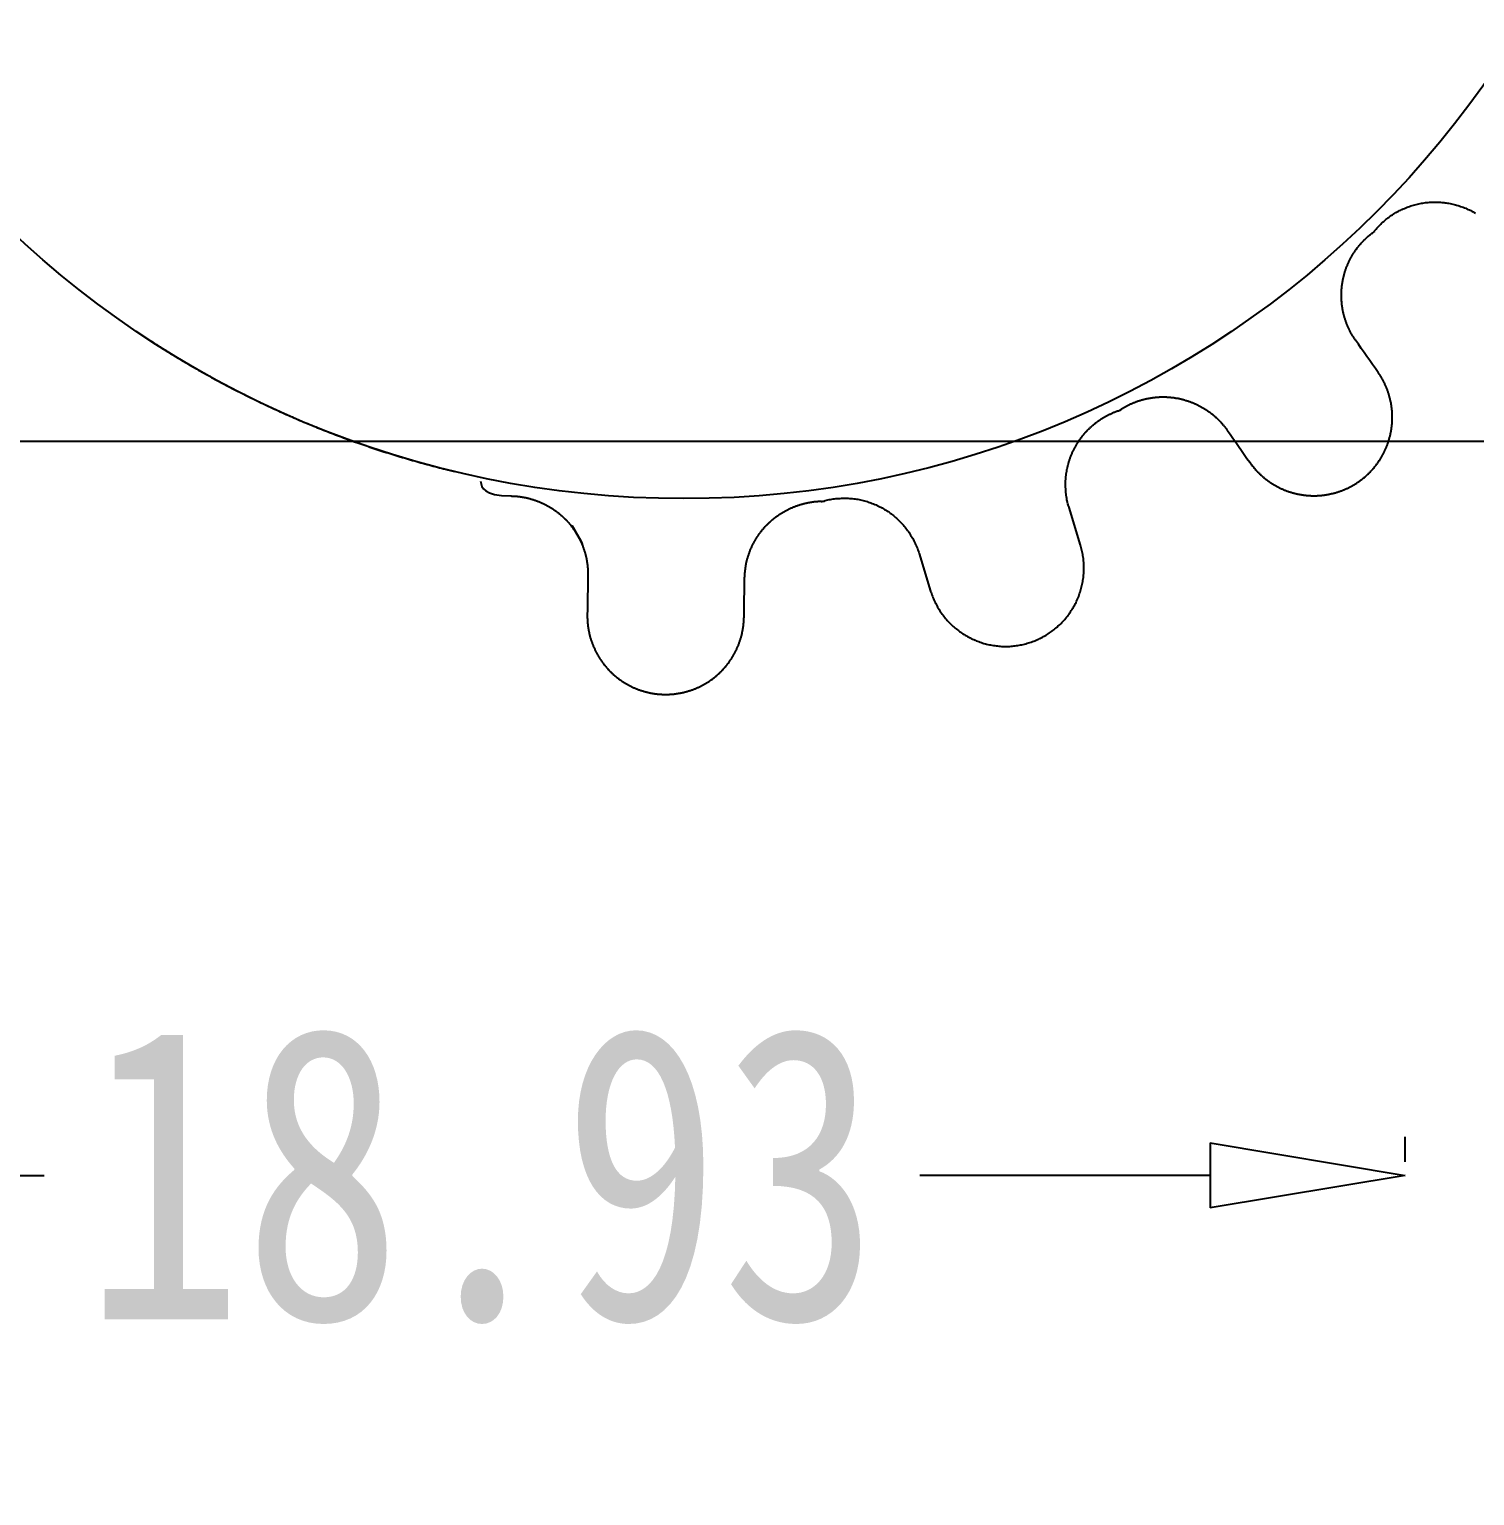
# Model space of a CAD drawing. Header units: inches. Extents: x -422 to 301, y 482 to 1125.
# Drawn here: x -61.91 to -47.09, y 793.45 to 808.49 of the extents above; entities that cross this region are included whole.
import ezdxf

# ---------------------------------------------------------------- set-up
doc = ezdxf.new("R2010")
doc.units = ezdxf.units.IN
doc.header["$LTSCALE"] = 1.21
doc.header["$MEASUREMENT"] = 0
doc.header["$PDMODE"] = 3
doc.header["$PDSIZE"] = 0.3125
doc.layers.get('0').update_dxf_attribs({"color": 5, "linetype": 'CONTINUOUS'})
doc.layers.get('Defpoints').update_dxf_attribs({"linetype": 'CONTINUOUS'})
doc.layers.add('剖面线层', color=2, linetype='CONTINUOUS', lineweight=25)
doc.styles.get("Standard").update_dxf_attribs({"font": 'txt', "width": 0.8})
doc.dimstyles.get("Standard").update_dxf_attribs({"dimtxt": 0.15625, "dimasz": 0.1875, "dimexe": 0.18, "dimexo": 0.0625, "dimgap": 0.09, "dimtad": 0, "dimtih": 1, "dimtoh": 1, "dimzin": 4, "dimdsep": 46, "dimtxsty": 'Standard', "dimblk": 'CLOSED', "dimblk1": 'CLOSED', "dimblk2": 'CLOSED', "dimcen": 0.09, "dimadec": 0, "dimazin": 0, "dimtp": 0.01, "dimtm": 0.01, "dimtfac": 1, "dimtofl": 0, "dimtmove": 0, "dimatfit": 3, "dimldrblk": 'CLOSED', "dimfxl": 1, "dimtolj": 1, "dimtzin": 4, "dimarcsym": 0})
picture_1 = doc.add_image_def('image1.jpg', size_in_pixel=(750, 1017))

# ---------------------------------------------------------------- blocks, each defined once
blk = doc.blocks.new('_ClosedBlank')
at = {"color": 0, "linetype": 'ByBlock', "lineweight": -2}
for p, q in [((-1, 0.1667), (0, 0)), ((-1, 0.1667), (-1, -0.1667)), ((0, 0), (-1, -0.1667))]:
    blk.add_line(p, q, dxfattribs=at)
blk = doc.blocks.new('*D35')
at = {"color": 0, "lineweight": -2, "transparency": 16777216}
for p, q in [((-47.689, 824.258), (-44.314, 821.482)), ((-33.46, 812.355), (-33.46, 812.751)), ((-33.658, 812.553), (-33.262, 812.553))]:
    blk.add_line(p, q, dxfattribs=at)
at = {"layer": 'Defpoints', "color": 0, "transparency": 16777216}
for p in [(-42.77, 820.212), (-24.151, 804.895)]:
    blk.add_point(p, dxfattribs=at)
at = {"color": 0, "lineweight": -2, "transparency": 16777216, "xscale": 2, "yscale": 2, "zscale": 2, "rotation": 320.558791969934}
blk.add_blockref('_ClosedBlank', (-42.77, 820.212), dxfattribs=at)
at = {"color": 0, "transparency": 16777216, "insert": (-51.775, 827.619), "char_height": 3, "attachment_point": 5, "rotation": 320.5588}
blk.add_mtext('\\A1;∅24.11', dxfattribs=at)
blk = doc.blocks.new('*D50')
at = {"color": 0, "lineweight": -2, "transparency": 16777216}
for p, q in [((-66.732, 796.873), (-66.732, 797.131)), ((-47.801, 796.873), (-47.801, 797.131)), ((-64.732, 796.735), (-61.757, 796.735)), ((-49.801, 796.735), (-52.777, 796.735))]:
    blk.add_line(p, q, dxfattribs=at)
at = {"layer": 'Defpoints', "color": 0, "transparency": 16777216}
for p in [(-66.732, 796.735), (-47.801, 796.735), (-47.801, 796.735)]:
    blk.add_point(p, dxfattribs=at)
at = {"color": 0, "lineweight": -2, "transparency": 16777216, "xscale": 2, "yscale": 2, "zscale": 2, "rotation": 180}
blk.add_blockref('_ClosedBlank', (-66.732, 796.735), dxfattribs=at)
at = {"color": 0, "lineweight": -2, "transparency": 16777216, "xscale": 2, "yscale": 2, "zscale": 2}
blk.add_blockref('_ClosedBlank', (-47.801, 796.735), dxfattribs=at)
at = {"color": 0, "transparency": 16777216, "insert": (-57.267, 796.735), "char_height": 3, "attachment_point": 5}
blk.add_mtext('\\A1;18.93', dxfattribs=at)

msp = doc.modelspace()

# ---------------------------------------------------------------- linework, layer by layer
msp.add_line((-65.326, 804.264), (-25.326, 804.264))
at = {"layer": '剖面线层', "color": 1, "linetype": 'Continuous', "lineweight": 25}
for p, q in [((-48.452, 805.694), (-48.453, 805.705)), ((-48.452, 805.691), (-48.452, 805.695)), ((-57.619, 803.972), (-57.55, 803.955)), ((-51.26, 804.013), (-51.256, 804.027)), ((-56.957, 803.703), (-56.943, 803.702)), ((-56.296, 803.314), (-56.289, 803.302))]:
    msp.add_line(p, q, dxfattribs=at)
at = {"layer": '剖面线层', "color": 1, "linetype": 'Continuous', "lineweight": 25, "flags": 128}
for points in [[(-48.113, 806.419), (-48.115, 806.423), (-48.11, 806.43), (-48.1, 806.441), (-48.091, 806.451), (-48.082, 806.462), (-48.072, 806.472), (-48.062, 806.482), (-48.052, 806.492), (-48.042, 806.501), (-48.032, 806.511), (-48.021, 806.52), (-48.011, 806.529), (-48, 806.538), (-47.989, 806.547), (-47.978, 806.555), (-47.966, 806.564), (-47.955, 806.572), (-47.943, 806.58), (-47.932, 806.588), (-47.92, 806.595), (-47.908, 806.603), (-47.896, 806.61), (-47.884, 806.617), (-47.871, 806.623), (-47.859, 806.63), (-47.846, 806.636), (-47.834, 806.642), (-47.821, 806.648), (-47.808, 806.653), (-47.795, 806.659), (-47.782, 806.664), (-47.769, 806.669), (-47.756, 806.674), (-47.742, 806.678), (-47.729, 806.682), (-47.716, 806.686), (-47.702, 806.69), (-47.688, 806.694), (-47.675, 806.697), (-47.661, 806.7), (-47.647, 806.703), (-47.634, 806.705), (-47.62, 806.708), (-47.606, 806.71), (-47.592, 806.712), (-47.578, 806.713), (-47.564, 806.715), (-47.55, 806.716), (-47.536, 806.717), (-47.522, 806.717), (-47.508, 806.717), (-47.494, 806.718), (-47.48, 806.718), (-47.466, 806.717), (-47.452, 806.717), (-47.438, 806.716), (-47.424, 806.715), (-47.41, 806.713), (-47.399, 806.712), (-47.396, 806.712), (-47.393, 806.711), (-47.382, 806.71), (-47.368, 806.708), (-47.355, 806.706), (-47.341, 806.703), (-47.327, 806.7), (-47.313, 806.697), (-47.3, 806.694), (-47.286, 806.69), (-47.273, 806.687), (-47.259, 806.683), (-47.246, 806.678), (-47.232, 806.674), (-47.219, 806.669), (-47.206, 806.664), (-47.193, 806.659), (-47.18, 806.654), (-47.167, 806.648), (-47.154, 806.643), (-47.142, 806.637), (-47.129, 806.63), (-47.117, 806.624), (-47.104, 806.617), (-47.092, 806.61), (-47.08, 806.603)], [(-53.757, 803.65), (-53.757, 803.654), (-53.748, 803.657), (-53.735, 803.66), (-53.721, 803.663), (-53.707, 803.666), (-53.693, 803.668), (-53.68, 803.671), (-53.666, 803.673), (-53.652, 803.675), (-53.638, 803.676), (-53.624, 803.677), (-53.61, 803.679), (-53.596, 803.679), (-53.582, 803.68), (-53.568, 803.68), (-53.554, 803.681), (-53.54, 803.681), (-53.526, 803.68), (-53.512, 803.68), (-53.498, 803.679), (-53.484, 803.678), (-53.47, 803.676), (-53.456, 803.675), (-53.442, 803.673), (-53.428, 803.671), (-53.414, 803.669), (-53.401, 803.666), (-53.387, 803.663), (-53.373, 803.66), (-53.36, 803.657), (-53.346, 803.653), (-53.332, 803.65), (-53.319, 803.646), (-53.306, 803.641), (-53.292, 803.637), (-53.279, 803.632), (-53.266, 803.627), (-53.253, 803.622), (-53.24, 803.617), (-53.227, 803.611), (-53.214, 803.606), (-53.202, 803.6), (-53.189, 803.593), (-53.177, 803.587), (-53.164, 803.58), (-53.152, 803.573), (-53.14, 803.566), (-53.128, 803.559), (-53.116, 803.551), (-53.104, 803.544), (-53.093, 803.536), (-53.081, 803.528), (-53.07, 803.519), (-53.059, 803.511), (-53.048, 803.502), (-53.037, 803.493), (-53.027, 803.484), (-53.016, 803.475), (-53.008, 803.467), (-53.006, 803.465), (-53.004, 803.463), (-52.996, 803.455), (-52.985, 803.446), (-52.976, 803.436), (-52.966, 803.426), (-52.956, 803.415), (-52.947, 803.405), (-52.938, 803.394), (-52.929, 803.383), (-52.92, 803.372), (-52.912, 803.361), (-52.904, 803.35), (-52.895, 803.338), (-52.887, 803.327), (-52.88, 803.315), (-52.872, 803.303), (-52.865, 803.291), (-52.858, 803.279), (-52.851, 803.267), (-52.844, 803.255), (-52.838, 803.242), (-52.831, 803.23), (-52.825, 803.217), (-52.819, 803.204), (-52.814, 803.192), (-52.808, 803.179), (-52.803, 803.166), (-52.798, 803.152), (-52.794, 803.139), (-52.789, 803.126), (-52.785, 803.113), (-52.667, 802.728), (-52.663, 802.715), (-52.658, 802.702), (-52.654, 802.688), (-52.649, 802.675), (-52.644, 802.662), (-52.638, 802.649), (-52.633, 802.637), (-52.627, 802.624), (-52.621, 802.611), (-52.615, 802.599), (-52.608, 802.586), (-52.601, 802.574), (-52.595, 802.562), (-52.587, 802.55), (-52.58, 802.538), (-52.572, 802.526), (-52.565, 802.514), (-52.557, 802.502), (-52.549, 802.491), (-52.54, 802.48), (-52.532, 802.469), (-52.523, 802.458), (-52.514, 802.447), (-52.505, 802.436), (-52.496, 802.426), (-52.486, 802.415), (-52.476, 802.405), (-52.467, 802.395), (-52.457, 802.385), (-52.446, 802.376), (-52.436, 802.366), (-52.426, 802.357), (-52.415, 802.348), (-52.404, 802.339), (-52.393, 802.33), (-52.382, 802.322), (-52.371, 802.313), (-52.359, 802.305), (-52.348, 802.297), (-52.336, 802.29), (-52.324, 802.282), (-52.312, 802.275), (-52.3, 802.268), (-52.288, 802.261), (-52.276, 802.254), (-52.263, 802.248), (-52.251, 802.241), (-52.238, 802.235), (-52.225, 802.23), (-52.212, 802.224), (-52.199, 802.219), (-52.186, 802.213), (-52.173, 802.209), (-52.16, 802.204), (-52.147, 802.199), (-52.133, 802.195), (-52.12, 802.191), (-52.106, 802.188), (-52.093, 802.184), (-52.079, 802.181), (-52.065, 802.178), (-52.052, 802.175), (-52.038, 802.172), (-52.024, 802.17), (-52.01, 802.168), (-51.996, 802.166), (-51.982, 802.165), (-51.968, 802.163), (-51.954, 802.162), (-51.94, 802.161), (-51.926, 802.161), (-51.912, 802.16), (-51.898, 802.16), (-51.884, 802.16), (-51.87, 802.161), (-51.856, 802.161), (-51.842, 802.162), (-51.828, 802.163), (-51.814, 802.165), (-51.8, 802.166), (-51.786, 802.168), (-51.773, 802.17), (-51.759, 802.173), (-51.745, 802.175), (-51.731, 802.178), (-51.717, 802.181), (-51.704, 802.184), (-51.69, 802.188), (-51.677, 802.192), (-51.663, 802.196), (-51.65, 802.2), (-51.637, 802.204), (-51.623, 802.209), (-51.61, 802.214), (-51.597, 802.219), (-51.584, 802.224), (-51.571, 802.23), (-51.559, 802.236), (-51.546, 802.242), (-51.533, 802.248), (-51.521, 802.255), (-51.509, 802.261), (-51.496, 802.268), (-51.484, 802.275), (-51.472, 802.283), (-51.461, 802.29), (-51.449, 802.298), (-51.437, 802.306), (-51.426, 802.314), (-51.415, 802.323), (-51.404, 802.331), (-51.393, 802.34), (-51.382, 802.349), (-51.371, 802.358), (-51.361, 802.367), (-51.35, 802.377), (-51.34, 802.386), (-51.33, 802.396), (-51.32, 802.406), (-51.311, 802.416), (-51.301, 802.427), (-51.292, 802.437), (-51.283, 802.448), (-51.274, 802.459), (-51.265, 802.47), (-51.257, 802.481), (-51.248, 802.492), (-51.24, 802.504), (-51.232, 802.515), (-51.225, 802.527), (-51.217, 802.539), (-51.21, 802.551), (-51.203, 802.563), (-51.196, 802.575), (-51.189, 802.587), (-51.182, 802.6), (-51.176, 802.612), (-51.17, 802.625), (-51.164, 802.638), (-51.159, 802.651), (-51.153, 802.664), (-51.148, 802.677), (-51.143, 802.69), (-51.139, 802.703), (-51.134, 802.716), (-51.13, 802.73), (-51.126, 802.743), (-51.122, 802.757), (-51.119, 802.77), (-51.116, 802.784), (-51.113, 802.798), (-51.11, 802.811), (-51.107, 802.825), (-51.105, 802.839), (-51.103, 802.853), (-51.101, 802.867), (-51.1, 802.881), (-51.098, 802.895), (-51.097, 802.909), (-51.096, 802.923), (-51.096, 802.937), (-51.095, 802.951), (-51.095, 802.965), (-51.095, 802.979), (-51.096, 802.993), (-51.096, 803.007), (-51.097, 803.021), (-51.098, 803.035), (-51.1, 803.049), (-51.101, 803.063), (-51.103, 803.076), (-51.105, 803.09), (-51.108, 803.104), (-51.11, 803.118), (-51.113, 803.132), (-51.116, 803.145), (-51.119, 803.159), (-51.123, 803.173), (-51.126, 803.186), (-51.131, 803.2), (-51.248, 803.584), (-51.252, 803.597), (-51.256, 803.611), (-51.26, 803.624), (-51.263, 803.638), (-51.266, 803.652), (-51.269, 803.665), (-51.271, 803.679), (-51.274, 803.693), (-51.276, 803.707), (-51.278, 803.721), (-51.279, 803.735), (-51.28, 803.749), (-51.282, 803.763), (-51.282, 803.777), (-51.283, 803.791), (-51.283, 803.805), (-51.284, 803.819), (-51.283, 803.833), (-51.283, 803.847), (-51.283, 803.861), (-51.282, 803.875), (-51.281, 803.889), (-51.279, 803.903), (-51.278, 803.917), (-51.276, 803.93), (-51.274, 803.944), (-51.271, 803.958), (-51.269, 803.972), (-51.266, 803.986), (-51.266, 803.986)], [(-51.266, 803.986), (-51.265, 803.989), (-51.265, 803.991), (-51.265, 803.992), (-51.265, 803.992)]]:
    msp.add_lwpolyline(points, dxfattribs=at)
at = {"layer": '剖面线层', "color": 1}
msp.add_circle((-55.197, 813.721), 10.045, dxfattribs=at)
at = {"layer": '剖面线层', "color": 1, "linetype": 'Continuous', "lineweight": 25}
for points, knots in [([(-48.453, 805.705), (-48.453, 805.709), (-48.454, 805.719), (-48.454, 805.733), (-48.455, 805.747), (-48.455, 805.761), (-48.455, 805.775), (-48.454, 805.789), (-48.454, 805.803), (-48.453, 805.817), (-48.452, 805.831), (-48.45, 805.845), (-48.449, 805.859), (-48.447, 805.873), (-48.445, 805.887), (-48.443, 805.9), (-48.44, 805.914), (-48.437, 805.928), (-48.434, 805.942), (-48.431, 805.955), (-48.428, 805.969), (-48.424, 805.982), (-48.42, 805.996), (-48.416, 806.009), (-48.411, 806.023), (-48.407, 806.036), (-48.402, 806.049), (-48.397, 806.062), (-48.391, 806.075), (-48.386, 806.088), (-48.38, 806.101), (-48.374, 806.113), (-48.368, 806.126), (-48.361, 806.138), (-48.354, 806.151), (-48.347, 806.163), (-48.34, 806.175), (-48.333, 806.187), (-48.326, 806.199), (-48.318, 806.21), (-48.31, 806.222), (-48.302, 806.233), (-48.293, 806.245), (-48.285, 806.256), (-48.276, 806.267), (-48.267, 806.278), (-48.258, 806.288), (-48.249, 806.299), (-48.239, 806.309), (-48.23, 806.319), (-48.22, 806.329), (-48.21, 806.339), (-48.2, 806.349), (-48.189, 806.358), (-48.179, 806.368), (-48.168, 806.377), (-48.157, 806.386), (-48.148, 806.391), (-48.141, 806.403), (-48.136, 806.396), (-48.132, 806.403), (-48.129, 806.406), (-48.126, 806.41), (-48.125, 806.411), (-48.124, 806.411)], [0, 0, 0, 0, 0.017163, 0.034346, 0.051495, 0.068668, 0.085816, 0.102981, 0.120123, 0.137294, 0.154435, 0.171617, 0.188779, 0.205916, 0.223098, 0.240266, 0.257417, 0.274556, 0.291751, 0.308873, 0.326056, 0.343234, 0.360344, 0.377529, 0.394718, 0.411845, 0.428981, 0.446132, 0.463308, 0.480505, 0.49765, 0.514827, 0.531956, 0.549122, 0.566337, 0.583428, 0.60066, 0.617772, 0.63495, 0.652106, 0.669244, 0.686458, 0.703577, 0.72078, 0.737894, 0.755106, 0.772232, 0.789377, 0.80654, 0.823727, 0.840851, 0.858008, 0.875207, 0.892354, 0.909552, 0.926709, 0.943829, 0.961016, 0.971965, 0.977534, 0.980977, 0.994648, 0.997341, 1, 1, 1, 1]), ([(-48.124, 806.411), (-48.123, 806.412), (-48.119, 806.415), (-48.116, 806.417), (-48.113, 806.419)], [0, 0, 0, 0, 0.201142, 1, 1, 1, 1]), ([(-49.944, 804.644), (-49.943, 804.644), (-49.939, 804.642), (-49.93, 804.638), (-49.919, 804.632), (-49.906, 804.626), (-49.894, 804.619), (-49.882, 804.612), (-49.869, 804.605), (-49.858, 804.598), (-49.846, 804.59), (-49.834, 804.582), (-49.822, 804.574), (-49.811, 804.566), (-49.8, 804.558), (-49.789, 804.549), (-49.778, 804.541), (-49.767, 804.532), (-49.756, 804.523), (-49.746, 804.513), (-49.735, 804.504), (-49.725, 804.494), (-49.715, 804.484), (-49.705, 804.474), (-49.696, 804.464), (-49.686, 804.454), (-49.677, 804.443), (-49.668, 804.433), (-49.659, 804.422), (-49.65, 804.411), (-49.641, 804.4), (-49.633, 804.389), (-49.55, 804.272), (-49.469, 804.153), (-49.386, 804.037), (-49.378, 804.025), (-49.369, 804.014), (-49.36, 804.003), (-49.352, 803.992), (-49.342, 803.982), (-49.333, 803.971), (-49.324, 803.961), (-49.314, 803.951), (-49.304, 803.941), (-49.294, 803.931), (-49.284, 803.921), (-49.274, 803.912), (-49.263, 803.903), (-49.252, 803.894), (-49.242, 803.885), (-49.231, 803.876), (-49.219, 803.867), (-49.208, 803.859), (-49.197, 803.851), (-49.185, 803.843), (-49.173, 803.835), (-49.162, 803.828), (-49.15, 803.82), (-49.138, 803.813), (-49.125, 803.806), (-49.113, 803.8), (-49.101, 803.793), (-49.088, 803.787), (-49.075, 803.781), (-49.063, 803.775), (-49.05, 803.77), (-49.037, 803.764), (-49.024, 803.759), (-49.011, 803.754), (-48.997, 803.749), (-48.984, 803.745), (-48.971, 803.741), (-48.957, 803.737), (-48.944, 803.733), (-48.93, 803.73), (-48.916, 803.726), (-48.903, 803.723), (-48.889, 803.721), (-48.875, 803.718), (-48.861, 803.716), (-48.847, 803.714), (-48.834, 803.712), (-48.82, 803.71), (-48.806, 803.709), (-48.792, 803.708), (-48.778, 803.707), (-48.764, 803.706), (-48.75, 803.706), (-48.736, 803.706), (-48.722, 803.706), (-48.708, 803.706), (-48.694, 803.707), (-48.68, 803.708), (-48.666, 803.709), (-48.652, 803.71), (-48.638, 803.712), (-48.624, 803.714), (-48.61, 803.716), (-48.596, 803.718), (-48.582, 803.721), (-48.569, 803.724), (-48.555, 803.727), (-48.541, 803.73), (-48.528, 803.733), (-48.514, 803.737), (-48.501, 803.741), (-48.487, 803.745), (-48.474, 803.75), (-48.461, 803.755), (-48.448, 803.76), (-48.435, 803.765), (-48.422, 803.77), (-48.409, 803.776), (-48.396, 803.781), (-48.383, 803.788), (-48.371, 803.794), (-48.358, 803.8), (-48.346, 803.807), (-48.334, 803.814), (-48.322, 803.821), (-48.31, 803.828), (-48.298, 803.836), (-48.286, 803.844), (-48.275, 803.852), (-48.263, 803.86), (-48.252, 803.868), (-48.241, 803.877), (-48.23, 803.885), (-48.219, 803.894), (-48.209, 803.903), (-48.198, 803.913), (-48.188, 803.922), (-48.178, 803.932), (-48.168, 803.942), (-48.158, 803.952), (-48.148, 803.962), (-48.139, 803.972), (-48.129, 803.983), (-48.12, 803.993), (-48.111, 804.004), (-48.103, 804.015), (-48.094, 804.026), (-48.086, 804.038), (-48.078, 804.049), (-48.07, 804.061), (-48.062, 804.072), (-48.054, 804.084), (-48.047, 804.096), (-48.04, 804.108), (-48.033, 804.121), (-48.026, 804.133), (-48.02, 804.145), (-48.014, 804.158), (-48.008, 804.17), (-48.002, 804.183), (-47.996, 804.196), (-47.991, 804.209), (-47.986, 804.222), (-47.981, 804.235), (-47.976, 804.249), (-47.972, 804.262), (-47.968, 804.275), (-47.964, 804.289), (-47.96, 804.302), (-47.956, 804.316), (-47.953, 804.329), (-47.95, 804.343), (-47.947, 804.357), (-47.945, 804.371), (-47.942, 804.384), (-47.94, 804.398), (-47.939, 804.412), (-47.937, 804.426), (-47.936, 804.44), (-47.935, 804.454), (-47.934, 804.468), (-47.933, 804.482), (-47.933, 804.496), (-47.933, 804.51), (-47.933, 804.524), (-47.933, 804.538), (-47.934, 804.552), (-47.935, 804.566), (-47.936, 804.58), (-47.937, 804.594), (-47.939, 804.608), (-47.94, 804.622), (-47.943, 804.636), (-47.945, 804.65), (-47.947, 804.664), (-47.95, 804.677), (-47.953, 804.691), (-47.957, 804.705), (-47.96, 804.718), (-47.964, 804.732), (-47.968, 804.745), (-47.972, 804.759), (-47.977, 804.772), (-47.981, 804.785), (-47.986, 804.798), (-47.991, 804.811), (-47.997, 804.824), (-48.002, 804.837), (-48.008, 804.85), (-48.014, 804.862), (-48.02, 804.875), (-48.027, 804.887), (-48.034, 804.9), (-48.041, 804.912), (-48.048, 804.924), (-48.055, 804.936), (-48.063, 804.948), (-48.07, 804.959), (-48.151, 805.078), (-48.236, 805.193), (-48.317, 805.312), (-48.325, 805.323), (-48.332, 805.335), (-48.34, 805.347), (-48.347, 805.359), (-48.354, 805.371), (-48.36, 805.384), (-48.367, 805.396), (-48.373, 805.409), (-48.379, 805.421), (-48.385, 805.434), (-48.391, 805.447), (-48.396, 805.46), (-48.401, 805.473), (-48.406, 805.486), (-48.411, 805.499), (-48.415, 805.513), (-48.419, 805.526), (-48.424, 805.539), (-48.427, 805.553), (-48.431, 805.566), (-48.434, 805.58), (-48.437, 805.594), (-48.44, 805.607), (-48.443, 805.621), (-48.445, 805.635), (-48.447, 805.649), (-48.449, 805.663), (-48.45, 805.676), (-48.451, 805.685), (-48.452, 805.69), (-48.452, 805.691)], [0, 0, 0, 0, 0.000638, 0.00333, 0.006698, 0.010062, 0.013423, 0.01679, 0.020155, 0.023518, 0.026879, 0.030245, 0.033603, 0.036967, 0.040337, 0.043699, 0.047061, 0.050427, 0.053788, 0.057153, 0.060519, 0.063879, 0.067244, 0.070609, 0.073973, 0.077337, 0.080699, 0.084063, 0.087427, 0.090792, 0.094154, 0.097518, 0.100882, 0.197247, 0.200611, 0.203974, 0.207339, 0.210703, 0.214065, 0.217429, 0.220794, 0.224158, 0.227522, 0.230883, 0.234248, 0.237613, 0.240978, 0.244338, 0.247704, 0.251065, 0.254433, 0.257795, 0.261158, 0.264522, 0.267887, 0.271246, 0.274615, 0.277978, 0.281342, 0.284701, 0.288071, 0.291436, 0.294794, 0.298156, 0.301522, 0.304892, 0.308247, 0.311618, 0.314984, 0.318345, 0.3217, 0.325064, 0.328436, 0.331792, 0.335156, 0.338532, 0.341891, 0.345248, 0.348617, 0.351986, 0.355339, 0.358707, 0.362076, 0.36543, 0.368802, 0.372161, 0.375524, 0.37889, 0.382261, 0.385622, 0.388989, 0.392346, 0.395712, 0.399069, 0.402436, 0.405796, 0.409168, 0.412535, 0.415898, 0.419257, 0.422614, 0.425987, 0.429342, 0.432714, 0.43607, 0.439445, 0.442806, 0.44617, 0.449521, 0.452896, 0.456259, 0.459611, 0.462991, 0.466343, 0.469706, 0.473081, 0.476431, 0.479795, 0.483174, 0.486531, 0.489885, 0.493258, 0.496612, 0.499986, 0.503343, 0.506702, 0.510066, 0.513435, 0.51681, 0.520173, 0.523525, 0.526887, 0.530258, 0.533621, 0.536977, 0.540346, 0.543711, 0.547071, 0.550447, 0.553802, 0.557175, 0.560529, 0.563902, 0.567259, 0.570619, 0.573982, 0.577348, 0.58072, 0.584081, 0.587448, 0.590805, 0.59417, 0.597528, 0.600895, 0.604255, 0.607626, 0.610993, 0.614355, 0.617714, 0.621086, 0.624441, 0.62781, 0.631177, 0.634531, 0.637899, 0.641269, 0.644626, 0.647985, 0.651347, 0.654712, 0.65808, 0.661439, 0.664803, 0.668171, 0.671532, 0.674898, 0.678258, 0.681623, 0.684994, 0.688349, 0.691721, 0.695079, 0.698444, 0.701805, 0.705172, 0.708537, 0.7119, 0.71526, 0.718627, 0.721992, 0.725357, 0.728719, 0.732081, 0.735443, 0.73881, 0.742176, 0.745536, 0.748901, 0.752266, 0.755627, 0.758991, 0.762356, 0.76572, 0.769085, 0.772446, 0.775811, 0.779175, 0.782539, 0.785902, 0.789266, 0.792629, 0.795993, 0.799357, 0.802721, 0.899086, 0.90245, 0.905813, 0.909177, 0.912541, 0.915905, 0.919269, 0.922632, 0.925996, 0.92936, 0.932725, 0.936086, 0.93945, 0.942815, 0.946179, 0.949544, 0.952904, 0.95627, 0.959635, 0.962996, 0.966363, 0.969724, 0.973086, 0.976449, 0.979813, 0.983178, 0.986545, 0.989906, 0.993268, 0.996633, 0.999329, 1, 1, 1, 1]), ([(-60.661, 805.291), (-60.612, 805.26), (-60.514, 805.197), (-60.364, 805.105), (-60.213, 805.017), (-60.06, 804.93), (-59.906, 804.847), (-59.75, 804.766), (-59.594, 804.688), (-59.435, 804.613), (-59.276, 804.54), (-59.115, 804.47), (-58.953, 804.403), (-58.79, 804.339), (-58.625, 804.278), (-58.46, 804.219), (-58.294, 804.164), (-58.126, 804.111), (-57.958, 804.062), (-57.789, 804.015), (-57.676, 803.986), (-57.619, 803.972)], [0, 0, 0, 0, 0.052634, 0.105263, 0.15789, 0.210528, 0.26316, 0.315789, 0.368418, 0.421049, 0.473679, 0.526308, 0.578945, 0.631578, 0.684214, 0.736844, 0.789475, 0.842096, 0.894729, 0.947366, 1, 1, 1, 1]), ([(-50.733, 804.581), (-50.733, 804.581), (-50.732, 804.582), (-50.731, 804.583), (-50.726, 804.584), (-50.722, 804.586), (-50.714, 804.587), (-50.72, 804.594), (-50.706, 804.597), (-50.698, 804.604), (-50.685, 804.611), (-50.673, 804.618), (-50.661, 804.625), (-50.648, 804.631), (-50.636, 804.638), (-50.623, 804.644), (-50.61, 804.65), (-50.597, 804.655), (-50.585, 804.661), (-50.571, 804.666), (-50.558, 804.671), (-50.545, 804.675), (-50.532, 804.68), (-50.518, 804.684), (-50.505, 804.688), (-50.492, 804.692), (-50.478, 804.695), (-50.464, 804.699), (-50.451, 804.702), (-50.437, 804.704), (-50.423, 804.707), (-50.409, 804.709), (-50.395, 804.711), (-50.381, 804.713), (-50.368, 804.715), (-50.354, 804.716), (-50.34, 804.717), (-50.326, 804.718), (-50.312, 804.719), (-50.298, 804.719), (-50.283, 804.719), (-50.269, 804.719), (-50.255, 804.719), (-50.241, 804.718), (-50.227, 804.717), (-50.213, 804.716), (-50.2, 804.715), (-50.186, 804.713), (-50.172, 804.712), (-50.158, 804.709), (-50.144, 804.707), (-50.13, 804.705), (-50.116, 804.702), (-50.103, 804.699), (-50.089, 804.696), (-50.075, 804.692), (-50.062, 804.688), (-50.049, 804.684), (-50.035, 804.68), (-50.022, 804.676), (-50.009, 804.671), (-49.995, 804.666), (-49.982, 804.661), (-49.969, 804.656), (-49.957, 804.65), (-49.949, 804.647), (-49.945, 804.645), (-49.944, 804.644)], [0, 0, 0, 0, 0.000868, 0.003476, 0.006072, 0.0196, 0.023007, 0.028439, 0.039258, 0.056167, 0.072989, 0.089827, 0.106686, 0.12357, 0.140389, 0.157243, 0.174138, 0.190983, 0.207878, 0.224733, 0.241555, 0.258439, 0.2753, 0.292139, 0.308966, 0.325875, 0.342687, 0.359587, 0.376404, 0.393315, 0.410151, 0.427004, 0.443879, 0.46069, 0.477618, 0.494407, 0.511319, 0.528183, 0.54501, 0.561884, 0.578722, 0.59562, 0.612409, 0.629263, 0.646174, 0.663, 0.679886, 0.696693, 0.713575, 0.73045, 0.74733, 0.76415, 0.781042, 0.797878, 0.814727, 0.831592, 0.848472, 0.865307, 0.882166, 0.899038, 0.915884, 0.932753, 0.949592, 0.966458, 0.983298, 0.996783, 1, 1, 1, 1]), ([(-51.256, 804.027), (-51.255, 804.031), (-51.253, 804.04), (-51.249, 804.054), (-51.244, 804.067), (-51.24, 804.08), (-51.235, 804.094), (-51.231, 804.107), (-51.225, 804.12), (-51.22, 804.133), (-51.214, 804.146), (-51.209, 804.158), (-51.203, 804.171), (-51.196, 804.184), (-51.19, 804.196), (-51.183, 804.208), (-51.176, 804.221), (-51.169, 804.233), (-51.162, 804.245), (-51.154, 804.256), (-51.147, 804.268), (-51.139, 804.28), (-51.13, 804.291), (-51.122, 804.302), (-51.114, 804.314), (-51.105, 804.325), (-51.096, 804.335), (-51.087, 804.346), (-51.078, 804.357), (-51.068, 804.367), (-51.059, 804.377), (-51.049, 804.387), (-51.039, 804.397), (-51.029, 804.407), (-51.018, 804.416), (-51.008, 804.425), (-50.997, 804.435), (-50.986, 804.443), (-50.975, 804.452), (-50.964, 804.461), (-50.953, 804.469), (-50.941, 804.477), (-50.93, 804.485), (-50.918, 804.493), (-50.906, 804.5), (-50.894, 804.508), (-50.882, 804.515), (-50.87, 804.522), (-50.858, 804.529), (-50.845, 804.535), (-50.833, 804.541), (-50.82, 804.547), (-50.807, 804.553), (-50.795, 804.559), (-50.782, 804.564), (-50.769, 804.569), (-50.757, 804.574), (-50.75, 804.576), (-50.747, 804.577)], [0, 0, 0, 0, 0.01799, 0.03591, 0.053907, 0.071909, 0.089846, 0.107792, 0.125753, 0.143742, 0.161752, 0.179708, 0.197696, 0.215635, 0.233614, 0.251552, 0.269542, 0.287497, 0.305511, 0.323501, 0.341468, 0.359416, 0.377445, 0.39537, 0.413389, 0.431312, 0.44924, 0.467274, 0.48523, 0.503204, 0.521204, 0.539137, 0.557106, 0.575118, 0.593075, 0.610985, 0.628953, 0.646985, 0.664985, 0.682958, 0.700908, 0.718842, 0.736869, 0.754786, 0.772807, 0.790731, 0.808768, 0.826718, 0.844691, 0.862589, 0.88062, 0.898589, 0.9166, 0.934558, 0.952468, 0.970437, 0.98847, 1, 1, 1, 1]), ([(-50.747, 804.577), (-50.746, 804.576), (-50.743, 804.57), (-50.737, 804.579), (-50.734, 804.581), (-50.733, 804.581)], [0, 0, 0, 0, 0.244843, 0.848104, 1, 1, 1, 1]), ([(-49.944, 804.644), (-49.944, 804.644), (-49.944, 804.644), (-49.944, 804.644), (-49.944, 804.644)], [0, 0, 0, 0, 0.5, 1, 1, 1, 1]), ([(-51.265, 803.992), (-51.264, 803.995), (-51.263, 804.001), (-51.261, 804.008), (-51.26, 804.012), (-51.26, 804.013)], [0, 0, 0, 0, 0.348613, 0.870108, 1, 1, 1, 1]), ([(-57.283, 803.855), (-57.27, 803.783), (-57.256, 803.71), (-56.966, 803.703), (-56.961, 803.703), (-56.957, 803.703)], [0, 0, 0, 0, 0.983895, 0.987132, 1, 1, 1, 1]), ([(-56.943, 803.702), (-56.939, 803.702), (-56.929, 803.702), (-56.915, 803.701), (-56.901, 803.699), (-56.887, 803.698), (-56.873, 803.696), (-56.859, 803.694), (-56.846, 803.691), (-56.832, 803.689), (-56.818, 803.686), (-56.804, 803.683), (-56.791, 803.68), (-56.777, 803.676), (-56.764, 803.672), (-56.75, 803.669), (-56.737, 803.664), (-56.724, 803.66), (-56.71, 803.655), (-56.697, 803.65), (-56.684, 803.645), (-56.671, 803.64), (-56.658, 803.634), (-56.646, 803.628), (-56.633, 803.622), (-56.62, 803.616), (-56.608, 803.61), (-56.595, 803.603), (-56.583, 803.596), (-56.571, 803.589), (-56.559, 803.582), (-56.547, 803.574), (-56.536, 803.566), (-56.524, 803.559), (-56.513, 803.55), (-56.501, 803.542), (-56.49, 803.533), (-56.479, 803.525), (-56.469, 803.516), (-56.458, 803.507), (-56.447, 803.497), (-56.437, 803.488), (-56.427, 803.478), (-56.417, 803.469), (-56.407, 803.459), (-56.397, 803.448), (-56.388, 803.438), (-56.378, 803.428), (-56.369, 803.417), (-56.36, 803.406), (-56.352, 803.395), (-56.343, 803.384), (-56.335, 803.373), (-56.327, 803.361), (-56.319, 803.35), (-56.311, 803.338), (-56.303, 803.326), (-56.298, 803.318), (-56.296, 803.314)], [0, 0, 0, 0, 0.017838, 0.035735, 0.053548, 0.07143, 0.089306, 0.107189, 0.124994, 0.142878, 0.160697, 0.178603, 0.19645, 0.214315, 0.232127, 0.250026, 0.267885, 0.285701, 0.303608, 0.321416, 0.339304, 0.357175, 0.37501, 0.392879, 0.410725, 0.428554, 0.446413, 0.464307, 0.482135, 0.499999, 0.517847, 0.535738, 0.553566, 0.571436, 0.589286, 0.607141, 0.624987, 0.642863, 0.66071, 0.678575, 0.696417, 0.714284, 0.732146, 0.750009, 0.767847, 0.785707, 0.803574, 0.821432, 0.839288, 0.857136, 0.875003, 0.892863, 0.910722, 0.928569, 0.946431, 0.964285, 0.982139, 1, 1, 1, 1]), ([(-56.282, 803.29), (-56.282, 803.289), (-56.279, 803.285), (-56.275, 803.277), (-56.269, 803.265), (-56.262, 803.253), (-56.256, 803.24), (-56.251, 803.227), (-56.245, 803.214), (-56.24, 803.201), (-56.234, 803.188), (-56.23, 803.175), (-56.225, 803.162), (-56.221, 803.149), (-56.216, 803.135), (-56.212, 803.122), (-56.208, 803.108), (-56.205, 803.095), (-56.202, 803.081), (-56.199, 803.068), (-56.196, 803.054), (-56.193, 803.04), (-56.191, 803.026), (-56.189, 803.012), (-56.187, 802.998), (-56.185, 802.984), (-56.184, 802.97), (-56.183, 802.957), (-56.182, 802.943), (-56.181, 802.929), (-56.181, 802.914), (-56.181, 802.9), (-56.182, 802.757), (-56.186, 802.614), (-56.188, 802.471), (-56.188, 802.457), (-56.187, 802.443), (-56.187, 802.429), (-56.186, 802.415), (-56.185, 802.401), (-56.183, 802.387), (-56.182, 802.373), (-56.18, 802.359), (-56.178, 802.345), (-56.176, 802.331), (-56.173, 802.317), (-56.17, 802.304), (-56.167, 802.29), (-56.164, 802.276), (-56.16, 802.263), (-56.157, 802.249), (-56.153, 802.236), (-56.148, 802.222), (-56.144, 802.209), (-56.139, 802.196), (-56.134, 802.183), (-56.129, 802.17), (-56.124, 802.157), (-56.118, 802.144), (-56.112, 802.131), (-56.106, 802.118), (-56.1, 802.106), (-56.094, 802.093), (-56.087, 802.081), (-56.08, 802.069), (-56.073, 802.057), (-56.065, 802.045), (-56.058, 802.033), (-56.05, 802.021), (-56.042, 802.01), (-56.034, 801.998), (-56.026, 801.987), (-56.017, 801.976), (-56.008, 801.965), (-55.999, 801.954), (-55.99, 801.944), (-55.981, 801.933), (-55.972, 801.923), (-55.962, 801.913), (-55.952, 801.903), (-55.942, 801.893), (-55.932, 801.883), (-55.921, 801.874), (-55.911, 801.864), (-55.9, 801.855), (-55.89, 801.846), (-55.878, 801.838), (-55.867, 801.829), (-55.856, 801.821), (-55.845, 801.813), (-55.833, 801.805), (-55.821, 801.797), (-55.81, 801.789), (-55.798, 801.782), (-55.786, 801.775), (-55.773, 801.768), (-55.761, 801.761), (-55.749, 801.755), (-55.736, 801.749), (-55.723, 801.743), (-55.711, 801.737), (-55.698, 801.731), (-55.685, 801.726), (-55.672, 801.721), (-55.658, 801.716), (-55.645, 801.711), (-55.632, 801.707), (-55.619, 801.703), (-55.605, 801.699), (-55.592, 801.695), (-55.578, 801.691), (-55.564, 801.688), (-55.551, 801.685), (-55.537, 801.682), (-55.523, 801.68), (-55.509, 801.677), (-55.495, 801.675), (-55.482, 801.674), (-55.468, 801.672), (-55.454, 801.671), (-55.44, 801.67), (-55.426, 801.669), (-55.412, 801.668), (-55.398, 801.668), (-55.384, 801.668), (-55.37, 801.668), (-55.356, 801.668), (-55.342, 801.669), (-55.328, 801.67), (-55.314, 801.671), (-55.3, 801.672), (-55.286, 801.674), (-55.272, 801.676), (-55.258, 801.678), (-55.244, 801.68), (-55.23, 801.683), (-55.217, 801.685), (-55.203, 801.688), (-55.189, 801.692), (-55.176, 801.695), (-55.162, 801.699), (-55.149, 801.703), (-55.135, 801.707), (-55.122, 801.712), (-55.109, 801.716), (-55.096, 801.721), (-55.083, 801.726), (-55.07, 801.732), (-55.057, 801.737), (-55.044, 801.743), (-55.031, 801.749), (-55.019, 801.755), (-55.006, 801.762), (-54.994, 801.769), (-54.982, 801.776), (-54.97, 801.783), (-54.958, 801.79), (-54.946, 801.798), (-54.934, 801.805), (-54.923, 801.813), (-54.911, 801.821), (-54.9, 801.83), (-54.889, 801.838), (-54.878, 801.847), (-54.867, 801.856), (-54.856, 801.865), (-54.846, 801.874), (-54.836, 801.884), (-54.826, 801.894), (-54.816, 801.903), (-54.806, 801.913), (-54.796, 801.924), (-54.787, 801.934), (-54.777, 801.945), (-54.768, 801.955), (-54.759, 801.966), (-54.751, 801.977), (-54.742, 801.988), (-54.734, 801.999), (-54.726, 802.011), (-54.718, 802.022), (-54.71, 802.034), (-54.702, 802.046), (-54.695, 802.058), (-54.688, 802.07), (-54.681, 802.082), (-54.674, 802.095), (-54.668, 802.107), (-54.662, 802.12), (-54.656, 802.132), (-54.65, 802.145), (-54.644, 802.158), (-54.639, 802.171), (-54.634, 802.184), (-54.629, 802.197), (-54.624, 802.21), (-54.62, 802.224), (-54.615, 802.237), (-54.611, 802.25), (-54.608, 802.264), (-54.604, 802.277), (-54.601, 802.291), (-54.598, 802.305), (-54.595, 802.319), (-54.593, 802.332), (-54.59, 802.346), (-54.588, 802.36), (-54.587, 802.374), (-54.585, 802.388), (-54.584, 802.402), (-54.583, 802.416), (-54.582, 802.43), (-54.581, 802.444), (-54.579, 802.587), (-54.577, 802.73), (-54.574, 802.874), (-54.573, 802.888), (-54.572, 802.902), (-54.571, 802.916), (-54.57, 802.93), (-54.568, 802.944), (-54.566, 802.957), (-54.564, 802.971), (-54.562, 802.985), (-54.56, 802.999), (-54.557, 803.013), (-54.554, 803.026), (-54.55, 803.04), (-54.547, 803.054), (-54.543, 803.067), (-54.539, 803.081), (-54.535, 803.094), (-54.531, 803.107), (-54.526, 803.121), (-54.521, 803.134), (-54.516, 803.147), (-54.511, 803.16), (-54.505, 803.173), (-54.499, 803.185), (-54.493, 803.198), (-54.487, 803.211), (-54.48, 803.223), (-54.474, 803.235), (-54.467, 803.247), (-54.462, 803.255), (-54.46, 803.26), (-54.457, 803.264), (-54.452, 803.272), (-54.445, 803.283), (-54.437, 803.295), (-54.429, 803.307), (-54.421, 803.318), (-54.413, 803.329), (-54.404, 803.341), (-54.395, 803.352), (-54.387, 803.362), (-54.377, 803.373), (-54.368, 803.384), (-54.359, 803.394), (-54.349, 803.404), (-54.339, 803.414), (-54.329, 803.424), (-54.319, 803.434), (-54.309, 803.443), (-54.298, 803.452), (-54.288, 803.462), (-54.277, 803.47), (-54.266, 803.479), (-54.255, 803.488), (-54.243, 803.496), (-54.232, 803.504), (-54.22, 803.512), (-54.209, 803.52), (-54.197, 803.527), (-54.185, 803.535), (-54.173, 803.542), (-54.161, 803.549), (-54.148, 803.556), (-54.136, 803.562), (-54.123, 803.568), (-54.111, 803.574), (-54.098, 803.58), (-54.085, 803.586), (-54.072, 803.591), (-54.059, 803.596), (-54.046, 803.601), (-54.033, 803.606), (-54.019, 803.61), (-54.006, 803.615), (-53.993, 803.619), (-53.979, 803.622), (-53.966, 803.626), (-53.952, 803.629), (-53.938, 803.632), (-53.924, 803.635), (-53.911, 803.638), (-53.897, 803.64), (-53.883, 803.642), (-53.869, 803.644), (-53.855, 803.646), (-53.841, 803.647), (-53.827, 803.648), (-53.813, 803.649), (-53.802, 803.648), (-53.79, 803.652), (-53.789, 803.647), (-53.789, 803.645)], [0, 0, 0, 0, 0.000563, 0.002815, 0.00563, 0.008443, 0.011258, 0.014075, 0.01689, 0.019705, 0.022517, 0.025332, 0.028148, 0.030964, 0.033777, 0.036593, 0.039406, 0.042224, 0.045037, 0.047852, 0.050667, 0.053482, 0.056294, 0.059113, 0.061926, 0.064742, 0.067552, 0.070373, 0.073188, 0.075998, 0.078811, 0.081628, 0.08444, 0.16508, 0.167901, 0.170709, 0.173531, 0.176341, 0.179156, 0.181968, 0.184787, 0.187601, 0.190416, 0.193228, 0.196045, 0.198862, 0.201677, 0.204492, 0.207305, 0.210122, 0.212934, 0.215752, 0.218564, 0.221379, 0.224195, 0.227007, 0.229824, 0.232639, 0.235454, 0.238269, 0.241083, 0.243898, 0.246713, 0.249528, 0.252342, 0.255158, 0.257971, 0.260787, 0.263602, 0.266417, 0.269231, 0.272045, 0.27486, 0.277675, 0.28049, 0.283305, 0.28612, 0.288934, 0.29175, 0.294566, 0.297378, 0.300194, 0.303011, 0.305821, 0.308639, 0.311451, 0.314269, 0.317083, 0.319896, 0.322711, 0.325528, 0.328345, 0.331157, 0.333972, 0.336788, 0.339605, 0.342418, 0.345234, 0.348043, 0.350864, 0.353673, 0.356494, 0.3593, 0.362121, 0.364938, 0.367751, 0.370569, 0.373383, 0.376194, 0.379014, 0.381818, 0.384642, 0.387453, 0.390263, 0.393082, 0.395901, 0.398708, 0.401525, 0.404344, 0.407152, 0.409973, 0.412784, 0.415598, 0.418415, 0.421236, 0.424048, 0.426865, 0.429675, 0.432491, 0.4353, 0.438118, 0.44093, 0.443752, 0.446569, 0.449383, 0.452195, 0.455004, 0.457826, 0.460633, 0.463455, 0.466263, 0.469088, 0.4719, 0.474715, 0.477535, 0.480343, 0.483158, 0.485979, 0.488791, 0.491596, 0.494411, 0.497235, 0.500038, 0.502853, 0.505681, 0.50849, 0.511297, 0.514119, 0.516942, 0.519749, 0.522558, 0.525386, 0.528201, 0.531004, 0.533828, 0.536642, 0.539447, 0.54226, 0.545081, 0.547895, 0.550704, 0.553523, 0.556339, 0.55915, 0.561975, 0.564783, 0.567606, 0.570412, 0.573235, 0.576044, 0.578855, 0.581669, 0.584487, 0.587309, 0.590121, 0.592938, 0.595747, 0.598564, 0.601373, 0.604191, 0.607002, 0.609824, 0.612641, 0.615455, 0.618265, 0.621087, 0.623895, 0.626713, 0.629532, 0.632338, 0.635156, 0.637975, 0.640785, 0.643597, 0.646421, 0.649225, 0.652045, 0.654856, 0.657669, 0.660488, 0.663301, 0.666117, 0.668938, 0.671745, 0.752385, 0.755201, 0.758022, 0.760829, 0.763651, 0.76646, 0.769274, 0.772096, 0.774904, 0.777719, 0.780532, 0.783355, 0.786165, 0.788984, 0.79179, 0.794609, 0.797427, 0.800233, 0.803054, 0.805875, 0.808686, 0.8115, 0.814317, 0.817125, 0.81995, 0.822754, 0.825577, 0.828394, 0.831203, 0.83402, 0.836273, 0.836832, 0.837402, 0.839654, 0.842457, 0.845271, 0.848097, 0.850906, 0.853729, 0.856535, 0.859358, 0.862166, 0.864975, 0.867803, 0.870618, 0.873422, 0.876246, 0.87906, 0.881865, 0.884678, 0.887499, 0.890313, 0.893122, 0.895941, 0.898756, 0.901567, 0.904392, 0.9072, 0.910022, 0.912828, 0.915652, 0.918461, 0.921272, 0.924087, 0.926906, 0.929715, 0.932529, 0.93535, 0.938163, 0.940984, 0.943798, 0.946606, 0.949426, 0.952241, 0.955053, 0.957863, 0.960686, 0.963493, 0.966315, 0.969122, 0.971946, 0.974758, 0.977572, 0.980389, 0.983196, 0.986023, 0.988826, 0.991649, 0.994466, 0.997275, 0.999089, 1, 1, 1, 1]), ([(-53.789, 803.645), (-53.788, 803.646), (-53.783, 803.647), (-53.778, 803.648), (-53.773, 803.65), (-53.772, 803.65), (-53.771, 803.65)], [0, 0, 0, 0, 0.154885, 0.761839, 0.88108, 1, 1, 1, 1]), ([(-53.771, 803.65), (-53.77, 803.65), (-53.766, 803.65), (-53.761, 803.65), (-53.757, 803.65)], [0, 0, 0, 0, 0.19911, 1, 1, 1, 1]), ([(-56.289, 803.302), (-56.289, 803.301), (-56.288, 803.301), (-56.194, 803.133), (-56.406, 803.51), (-56.335, 803.384), (-56.282, 803.29)], [0, 0, 0, 0, 0.001439, 0.001443, 0.252313, 1, 1, 1, 1])]:
    msp.add_open_spline(points, degree=3, knots=knots, dxfattribs=at)

# ---------------------------------------------------------------- dimensions: what is measured, and where the dimension line sits
dim = msp.add_diameter_dim_2p(p1=(-24.151, 804.895), p2=(-42.77, 820.212), dimstyle='Standard', override={"dimtxt": 3, "dimasz": 2, "dimexe": 0.396, "dimexo": 0.1375, "dimtih": 0, "dimtoh": 0, "dimzin": 0, "dimblk": 'ClosedBlank', "dimcen": 0.198, "dimtp": 0, "dimtm": 0, "dimldrblk": 'ClosedBlank', "dimtzin": 0})
dim.commit()
dim.dimension.update_dxf_attribs({"geometry": '*D35', "text_midpoint": (-51.775, 827.619), "dimtype": 163})
dim = msp.add_linear_dim(base=(-47.801, 796.735), p1=(-66.732, 796.735), p2=(-47.801, 796.735), angle=180, dimstyle='Standard', override={"dimtxt": 3, "dimasz": 2, "dimexe": 0.396, "dimexo": 0.1375, "dimtih": 0, "dimtoh": 0, "dimzin": 0, "dimblk": 'ClosedBlank', "dimcen": 0.198, "dimtp": 0, "dimtm": 0, "dimldrblk": 'ClosedBlank', "dimtzin": 0})
dim.commit()
dim.dimension.update_dxf_attribs({"geometry": '*D50', "text_midpoint": (-57.267, 796.735)})

# ---------------------------------------------------------------- pictures from other files: only their frames are drawn
image = msp.add_image(picture_1, insert=(-161.341, 597.803), size_in_units=(321.489, 435.939))
image.dxf.flags = 14

doc.saveas('drawing.dxf')
